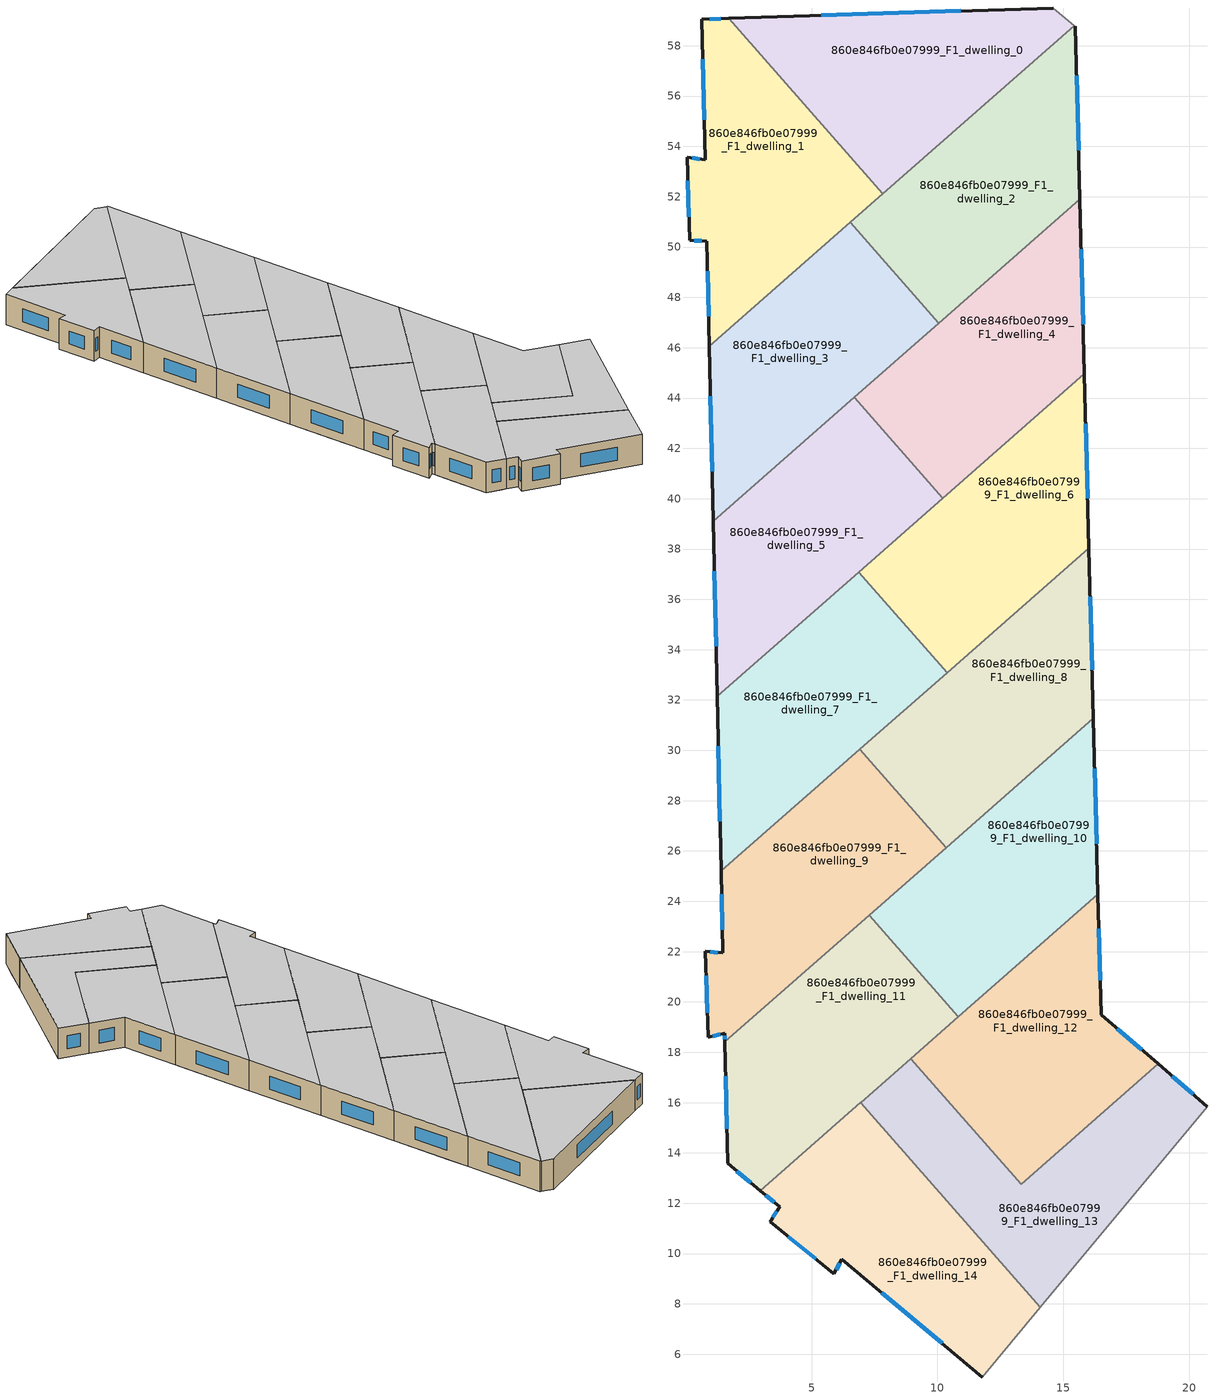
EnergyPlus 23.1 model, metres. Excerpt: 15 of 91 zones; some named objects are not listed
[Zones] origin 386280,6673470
860e846fb0e07999_F1_dwelling_0
 floor to 860e846fb0e07999_F0_dwelling_8 (EU_floor_Construction): 15.44,58.8 10.6,54.55 6.25,53.9 5.72,54.51 5.01,59.19 14.6,59.5 z3
 floor to 860e846fb0e07999_F0_dwelling_0 (EU_floor_Construction): 5.01,59.19 5.72,54.51 1.7,59.09 z3
 floor to 860e846fb0e07999_F0_dwelling_9 (EU_floor_Construction): 10.6,54.55 7.82,52.12 6.25,53.9 z3
 wall outside (EU_wall_Construction): 14.6,59.5 1.7,59.09 z3:6
 wall adiabatic (EU_wall_Construction): 15.44,58.8 14.6,59.5 z3:6
 wall to 860e846fb0e07999_F1_dwelling_1 (EU_wall_Construction): 1.7,59.09 7.82,52.12 z3:6
 wall to 860e846fb0e07999_F1_dwelling_2 (EU_wall_Construction): 7.82,52.12 15.44,58.8 z3:6
 window (EU_Window_Construction): 10.92,59.38 5.38,59.21 z3.86:5.14
 ceiling to 860e846fb0e07999_F2_dwelling_0 (EU_floor_Construction): 15.44,58.8 14.6,59.5 1.7,59.09 7.82,52.12 z6
860e846fb0e07999_F1_dwelling_1
 floor to 860e846fb0e07999_F0_dwelling_0 (EU_floor_Construction): 1.7,59.09 5.72,54.51 6.28,50.77 5.58,50.15 0.85,49.44 0.84,50.23 0.15,50.27 0.05,53.58 0.76,53.47 0.64,59.05 z3
 floor to 860e846fb0e07999_F0_dwelling_9 (EU_floor_Construction): 6.25,53.9 7.82,52.12 6.53,50.98 6.28,50.77 5.82,53.83 z3
 floor to 860e846fb0e07999_F0_dwelling_1 (EU_floor_Construction): 5.58,50.15 0.93,46.07 0.85,49.44 z3
 floor to 860e846fb0e07999_F0_dwelling_8 (EU_floor_Construction): 5.72,54.51 6.25,53.9 5.82,53.83 z3
 wall outside (EU_wall_Construction): 1.7,59.09 0.64,59.05 0.76,53.47 0.05,53.58 0.15,50.27 0.84,50.23 0.93,46.07 z3:6
 wall to 860e846fb0e07999_F1_dwelling_3 (EU_wall_Construction): 0.93,46.07 6.53,50.98 z3:6
 wall to 860e846fb0e07999_F1_dwelling_2 (EU_wall_Construction): 6.53,50.98 7.82,52.12 z3:6
 window (EU_Window_Construction): 0.67,57.46 0.73,55.06 / 1.39,59.08 0.94,59.06 / 0.86,49.04 0.9,47.26 / 0.34,50.26 0.64,50.24 / 0.08,52.63 0.12,51.21 / 0.56,53.5 0.25,53.54 z3.86:5.14
 ceiling to 860e846fb0e07999_F2_dwelling_1 (EU_floor_Construction): 7.82,52.12 1.7,59.09 0.64,59.05 0.76,53.47 0.05,53.58 0.15,50.27 0.84,50.23 0.93,46.07 z6
860e846fb0e07999_F1_dwelling_10
 floor to 860e846fb0e07999_F0_dwelling_13 (EU_floor_Construction): 16.19,31.27 16.36,24.66 10.36,23.76 10.04,25.87 z3
 floor to 860e846fb0e07999_F0_dwelling_14 (EU_floor_Construction): 16.36,24.66 16.37,24.28 10.99,19.55 10.36,23.76 z3
 floor to 860e846fb0e07999_F0_dwelling_5 (EU_floor_Construction): 10.34,23.89 10.99,19.55 10.83,19.41 7.3,23.44 z3
 floor to 860e846fb0e07999_F0_dwelling_4 (EU_floor_Construction): 10.04,25.87 10.34,23.89 7.3,23.44 7.28,23.45 z3
 wall outside (EU_wall_Construction): 16.38,24.28 16.19,31.27 z3:6
 wall to 860e846fb0e07999_F1_dwelling_11 (EU_wall_Construction): 7.28,23.45 10.83,19.41 z3:6
 wall to 860e846fb0e07999_F1_dwelling_12 (EU_wall_Construction): 10.83,19.41 16.38,24.28 z3:6
 wall to 860e846fb0e07999_F1_dwelling_8 (EU_wall_Construction): 16.19,31.27 10.34,26.14 z3:6
 wall to 860e846fb0e07999_F1_dwelling_9 (EU_wall_Construction): 10.34,26.14 7.28,23.45 z3:6
 window (EU_Window_Construction): 16.32,26.28 16.24,29.28 z3.86:5.14
 ceiling to 860e846fb0e07999_F2_dwelling_10 (EU_floor_Construction): 16.38,24.28 16.19,31.27 7.28,23.45 10.83,19.41 z6
860e846fb0e07999_F1_dwelling_11
 floor to 860e846fb0e07999_F0_dwelling_5 (EU_floor_Construction): 7.3,23.44 10.83,19.41 10.18,18.84 1.57,17.54 1.55,18.43 7.26,23.43 z3
 floor to 860e846fb0e07999_F0_dwelling_6 (EU_floor_Construction): 10.18,18.84 3.31,12.81 2.7,12.72 1.66,13.59 1.57,17.54 z3
 floor to 860e846fb0e07999_F0_dwelling_7 (EU_floor_Construction): 3.31,12.81 2.96,12.5 2.7,12.72 z3
 wall outside (EU_wall_Construction): 1.55,18.42 1.66,13.59 2.96,12.5 z3:6
 wall to 860e846fb0e07999_F1_dwelling_9 (EU_wall_Construction): 7.28,23.45 1.55,18.42 z3:6
 wall to 860e846fb0e07999_F1_dwelling_14 (EU_wall_Construction): 2.96,12.5 6.94,16 z3:6
 wall to 860e846fb0e07999_F1_dwelling_13 (EU_wall_Construction): 6.95,16 8.93,17.75 z3:6
 wall to 860e846fb0e07999_F1_dwelling_12 (EU_wall_Construction): 8.93,17.75 10.83,19.41 z3:6
 window (EU_Window_Construction): 2.03,13.28 2.59,12.81 / 1.59,17.04 1.63,14.97 z3.86:5.14
 ceiling to 860e846fb0e07999_F2_dwelling_11 (EU_floor_Construction): 10.83,19.41 7.28,23.45 1.55,18.42 1.66,13.59 2.96,12.5 z6
860e846fb0e07999_F1_dwelling_12
 floor to 860e846fb0e07999_F0_dwelling_14 (EU_floor_Construction): 16.37,24.28 16.5,19.49 18.77,17.53 17.98,16.84 11.54,15.87 10.99,19.55 z3
 floor to 860e846fb0e07999_F0_dwelling_15 (EU_floor_Construction): 17.98,16.84 13.32,12.75 11.74,14.55 11.08,18.98 11.54,15.87 z3
 floor to 860e846fb0e07999_F0_dwelling_5 (EU_floor_Construction): 10.99,19.55 11.08,18.98 10.18,18.84 z3
 floor to 860e846fb0e07999_F0_dwelling_6 (EU_floor_Construction): 11.08,18.98 11.74,14.55 8.93,17.75 10.18,18.84 z3
 wall outside (EU_wall_Construction): 18.77,17.54 16.5,19.49 16.38,24.28 z3:6
 wall to 860e846fb0e07999_F1_dwelling_13 (EU_wall_Construction): 8.93,17.75 13.32,12.75 18.77,17.54 z3:6
 window (EU_Window_Construction): 16.46,20.86 16.41,22.91 / 18.12,18.09 17.15,18.93 z3.86:5.14
 ceiling to 860e846fb0e07999_F2_dwelling_12 (EU_floor_Construction): 18.77,17.54 16.5,19.49 16.38,24.28 8.93,17.75 13.32,12.75 z6
860e846fb0e07999_F1_dwelling_13
 floor to 860e846fb0e07999_F0_dwelling_15 (EU_floor_Construction): 20.73,15.84 14.09,7.87 12.47,9.7 11.74,14.55 13.32,12.75 17.98,16.84 19.34,17.05 z3
 floor to 860e846fb0e07999_F0_dwelling_14 (EU_floor_Construction): 19.34,17.05 17.98,16.84 18.77,17.53 z3
 floor to 860e846fb0e07999_F0_dwelling_7 (EU_floor_Construction): 11.81,14.09 12.47,9.7 8.99,13.67 z3
 floor to 860e846fb0e07999_F0_dwelling_6 (EU_floor_Construction): 8.93,17.75 11.74,14.55 11.81,14.09 8.99,13.67 6.95,16 z3
 wall outside (EU_wall_Construction): 20.73,15.84 18.77,17.54 z3:6
 wall adiabatic (EU_wall_Construction): 14.09,7.87 20.73,15.84 z3:6
 wall to 860e846fb0e07999_F1_dwelling_14 (EU_wall_Construction): 6.95,16 14.09,7.87 z3:6
 window (EU_Window_Construction): 20.17,16.33 19.33,17.05 z3.86:5.14
 ceiling to 860e846fb0e07999_F2_dwelling_13 (EU_floor_Construction): 14.09,7.87 20.73,15.84 18.77,17.54 13.32,12.75 8.93,17.75 6.95,16 z6
860e846fb0e07999_F1_dwelling_14
 floor to 860e846fb0e07999_F0_dwelling_7 (EU_floor_Construction): 8.99,13.67 12.47,9.7 12.96,6.51 11.78,5.09 6.2,9.78 5.88,9.19 3.35,11.27 3.73,11.85 2.96,12.5 3.31,12.81 z3
 floor to 860e846fb0e07999_F0_dwelling_15 (EU_floor_Construction): 12.47,9.7 14.09,7.87 12.96,6.51 z3
 floor adiabatic (EU_floor_Construction): 6.95,16 8.99,13.67 3.31,12.81 z3
 wall outside (EU_wall_Construction): 2.96,12.5 3.73,11.85 3.35,11.27 5.88,9.19 6.2,9.78 11.78,5.09 z3:6
 wall adiabatic (EU_wall_Construction): 11.78,5.09 14.09,7.87 z3:6
 window (EU_Window_Construction): 3.62,11.69 3.46,11.43 / 3.18,12.32 3.51,12.04 / 7.79,8.44 10.18,6.43 / 5.97,9.36 6.11,9.61 / 4.07,10.67 5.15,9.79 z3.86:5.14
 ceiling to 860e846fb0e07999_F2_dwelling_14 (EU_floor_Construction): 11.78,5.09 14.09,7.87 6.95,16 2.96,12.5 3.73,11.85 3.35,11.27 5.88,9.19 6.2,9.78 z6
860e846fb0e07999_F1_dwelling_2
 floor to 860e846fb0e07999_F0_dwelling_9 (EU_floor_Construction): 15.57,55.3 15.66,51.89 13.3,49.83 8.21,49.06 6.53,50.98 10.6,54.55 z3
 floor to 860e846fb0e07999_F0_dwelling_8 (EU_floor_Construction): 15.48,58.77 15.57,55.3 10.6,54.55 15.44,58.8 z3
 floor to 860e846fb0e07999_F0_dwelling_10 (EU_floor_Construction): 13.3,49.83 10.05,46.97 8.21,49.06 z3
 wall outside (EU_wall_Construction): 15.66,51.89 15.48,58.77 z3:6
 wall to 860e846fb0e07999_F1_dwelling_3 (EU_wall_Construction): 6.53,50.98 10.05,46.97 z3:6
 wall adiabatic (EU_wall_Construction): 15.48,58.77 15.44,58.8 z3:6
 wall to 860e846fb0e07999_F1_dwelling_4 (EU_wall_Construction): 10.05,46.97 15.66,51.89 z3:6
 window (EU_Window_Construction): 15.6,53.86 15.53,56.81 z3.86:5.14
 ceiling to 860e846fb0e07999_F2_dwelling_2 (EU_floor_Construction): 15.66,51.89 15.48,58.77 15.44,58.8 6.53,50.98 10.05,46.97 z6
860e846fb0e07999_F1_dwelling_3
 floor to 860e846fb0e07999_F0_dwelling_1 (EU_floor_Construction): 6.36,50.27 7.23,44.49 4.25,41.88 1.04,41.4 0.93,46.07 5.58,50.15 z3
 floor to 860e846fb0e07999_F0_dwelling_0 (EU_floor_Construction): 6.28,50.77 6.36,50.27 5.58,50.15 z3
 floor to 860e846fb0e07999_F0_dwelling_2 (EU_floor_Construction): 4.25,41.88 1.09,39.1 1.04,41.4 z3
 floor to 860e846fb0e07999_F0_dwelling_9 (EU_floor_Construction): 6.53,50.98 8.21,49.06 6.58,48.81 6.28,50.77 z3
 floor to 860e846fb0e07999_F0_dwelling_10 (EU_floor_Construction): 8.21,49.06 10.05,46.97 7.23,44.49 6.58,48.81 z3
 wall outside (EU_wall_Construction): 0.93,46.07 1.09,39.1 z3:6
 wall to 860e846fb0e07999_F1_dwelling_5 (EU_wall_Construction): 1.09,39.1 6.7,44.03 z3:6
 wall to 860e846fb0e07999_F1_dwelling_4 (EU_wall_Construction): 6.7,44.03 10.05,46.97 z3:6
 window (EU_Window_Construction): 0.97,44.08 1.04,41.09 z3.86:5.14
 ceiling to 860e846fb0e07999_F2_dwelling_3 (EU_floor_Construction): 10.05,46.97 6.53,50.98 0.93,46.07 1.09,39.1 z6
860e846fb0e07999_F1_dwelling_4
 floor to 860e846fb0e07999_F0_dwelling_10 (EU_floor_Construction): 15.7,50.19 15.84,44.96 15.47,44.64 7.39,43.42 7.23,44.49 13.3,49.83 z3
 floor to 860e846fb0e07999_F0_dwelling_9 (EU_floor_Construction): 15.66,51.89 15.7,50.19 13.3,49.83 z3
 floor to 860e846fb0e07999_F0_dwelling_11 (EU_floor_Construction): 15.47,44.64 10.21,40.02 7.42,43.2 7.39,43.42 z3
 floor adiabatic (EU_floor_Construction): 7.23,44.49 7.42,43.2 6.7,44.03 z3
 wall outside (EU_wall_Construction): 15.84,44.96 15.66,51.89 z3:6
 wall to 860e846fb0e07999_F1_dwelling_5 (EU_wall_Construction): 6.7,44.03 10.21,40.02 z3:6
 wall to 860e846fb0e07999_F1_dwelling_6 (EU_wall_Construction): 10.21,40.02 15.84,44.96 z3:6
 window (EU_Window_Construction): 15.79,46.94 15.71,49.91 z3.86:5.14
 ceiling to 860e846fb0e07999_F2_dwelling_4 (EU_floor_Construction): 15.84,44.96 15.66,51.89 6.7,44.03 10.21,40.02 z6
860e846fb0e07999_F1_dwelling_5
 floor to 860e846fb0e07999_F0_dwelling_2 (EU_floor_Construction): 7.55,42.38 8.17,38.23 4.41,34.93 1.19,34.44 1.09,39.1 4.25,41.88 z3
 floor to 860e846fb0e07999_F0_dwelling_11 (EU_floor_Construction): 7.42,43.2 10.21,40.02 8.17,38.23 z3
 floor to 860e846fb0e07999_F0_dwelling_3 (EU_floor_Construction): 4.41,34.93 1.24,32.15 1.19,34.44 z3
 floor adiabatic (EU_floor_Construction): 7.42,43.2 7.55,42.38 4.25,41.88 6.7,44.03 z3
 wall outside (EU_wall_Construction): 1.09,39.1 1.24,32.15 z3:6
 wall to 860e846fb0e07999_F1_dwelling_7 (EU_wall_Construction): 1.24,32.15 6.87,37.09 z3:6
 wall to 860e846fb0e07999_F1_dwelling_6 (EU_wall_Construction): 6.87,37.09 10.21,40.02 z3:6
 window (EU_Window_Construction): 1.13,37.12 1.2,34.14 z3.86:5.14
 ceiling to 860e846fb0e07999_F2_dwelling_5 (EU_floor_Construction): 10.21,40.02 6.7,44.03 1.09,39.1 1.24,32.15 z6
860e846fb0e07999_F1_dwelling_6
 floor to 860e846fb0e07999_F0_dwelling_11 (EU_floor_Construction): 15.84,44.69 16,38.72 8.27,37.56 8.17,38.23 15.47,44.64 z3
 floor to 860e846fb0e07999_F0_dwelling_10 (EU_floor_Construction): 15.84,44.96 15.84,44.69 15.47,44.64 z3
 floor to 860e846fb0e07999_F0_dwelling_12 (EU_floor_Construction): 16,38.72 16.02,38.03 10.38,33.09 8.65,35.06 8.27,37.56 z3
 floor to 860e846fb0e07999_F0_dwelling_2 (EU_floor_Construction): 8.17,38.23 8.58,35.55 8.26,35.51 6.87,37.09 z3
 floor to 860e846fb0e07999_F0_dwelling_3 (EU_floor_Construction): 8.58,35.55 8.65,35.06 8.26,35.51 z3
 wall outside (EU_wall_Construction): 16.02,38.04 15.84,44.96 z3:6
 wall to 860e846fb0e07999_F1_dwelling_7 (EU_wall_Construction): 6.87,37.09 10.38,33.09 z3:6
 wall to 860e846fb0e07999_F1_dwelling_8 (EU_wall_Construction): 10.38,33.09 16.02,38.04 z3:6
 window (EU_Window_Construction): 15.97,40.01 15.89,42.98 z3.86:5.14
 ceiling to 860e846fb0e07999_F2_dwelling_6 (EU_floor_Construction): 16.02,38.04 15.84,44.96 6.87,37.09 10.38,33.09 z6
860e846fb0e07999_F1_dwelling_7
 floor to 860e846fb0e07999_F0_dwelling_3 (EU_floor_Construction): 8.65,35.06 9.12,31.98 5.57,28.87 1.33,28.23 1.24,32.15 4.41,34.93 8.26,35.51 z3
 floor to 860e846fb0e07999_F0_dwelling_2 (EU_floor_Construction): 6.87,37.09 8.26,35.51 4.41,34.93 z3
 floor to 860e846fb0e07999_F0_dwelling_4 (EU_floor_Construction): 5.57,28.87 1.4,25.21 1.33,28.23 z3
 floor to 860e846fb0e07999_F0_dwelling_12 (EU_floor_Construction): 8.65,35.06 10.38,33.09 9.12,31.98 z3
 wall outside (EU_wall_Construction): 1.24,32.15 1.4,25.21 z3:6
 wall to 860e846fb0e07999_F1_dwelling_9 (EU_wall_Construction): 1.4,25.21 6.91,30.04 z3:6
 wall to 860e846fb0e07999_F1_dwelling_8 (EU_wall_Construction): 6.91,30.05 10.38,33.09 z3:6
 window (EU_Window_Construction): 1.29,30.16 1.36,27.19 z3.86:5.14
 ceiling to 860e846fb0e07999_F2_dwelling_7 (EU_floor_Construction): 10.38,33.09 6.87,37.09 1.24,32.15 1.4,25.21 z6
860e846fb0e07999_F1_dwelling_8
 floor to 860e846fb0e07999_F0_dwelling_12 (EU_floor_Construction): 16.02,38.03 16.17,32.13 9.25,31.09 9.12,31.98 z3
 floor to 860e846fb0e07999_F0_dwelling_13 (EU_floor_Construction): 16.17,32.13 16.19,31.27 10.34,26.14 9.92,26.61 9.25,31.09 z3
 floor to 860e846fb0e07999_F0_dwelling_3 (EU_floor_Construction): 9.12,31.98 9.49,29.46 7.67,29.18 6.91,30.04 z3
 floor to 860e846fb0e07999_F0_dwelling_4 (EU_floor_Construction): 9.49,29.46 9.92,26.61 7.67,29.18 z3
 wall outside (EU_wall_Construction): 16.19,31.27 16.02,38.04 z3:6
 wall to 860e846fb0e07999_F1_dwelling_9 (EU_wall_Construction): 6.91,30.04 10.34,26.14 z3:6
 window (EU_Window_Construction): 16.14,33.21 16.07,36.1 z3.86:5.14
 ceiling to 860e846fb0e07999_F2_dwelling_8 (EU_floor_Construction): 16.19,31.27 16.02,38.04 6.91,30.04 10.34,26.14 z6
860e846fb0e07999_F1_dwelling_9
 floor to 860e846fb0e07999_F0_dwelling_4 (EU_floor_Construction): 7.67,29.18 9.92,26.61 10.04,25.87 7.26,23.43 1.46,22.56 1.4,25.21 5.57,28.87 z3
 floor to 860e846fb0e07999_F0_dwelling_5 (EU_floor_Construction): 7.26,23.43 1.55,18.43 1.55,18.76 0.89,18.6 0.77,22.01 1.47,21.95 1.46,22.56 z3
 floor to 860e846fb0e07999_F0_dwelling_3 (EU_floor_Construction): 6.91,30.04 7.67,29.18 5.57,28.87 z3
 floor to 860e846fb0e07999_F0_dwelling_13 (EU_floor_Construction): 9.92,26.61 10.34,26.14 10.04,25.87 z3
 wall outside (EU_wall_Construction): 1.4,25.21 1.47,21.95 0.77,22.01 0.89,18.6 1.55,18.76 1.55,18.42 z3:6
 window (EU_Window_Construction): 0.8,21.03 0.85,19.57 / 1.27,21.96 0.97,21.99 / 1.42,24.27 1.45,22.88 / 1.55,18.66 1.55,18.52 / 1.08,18.64 1.36,18.71 z3.86:5.14
 ceiling to 860e846fb0e07999_F2_dwelling_9 (EU_floor_Construction): 10.34,26.14 6.91,30.04 1.4,25.21 1.47,21.95 0.77,22.01 0.89,18.6 1.55,18.76 1.55,18.42 z6
[Building]
EU S2 Campaign: North Axis=0; Terrain=City; Solar Distribution=FullExterior
[Site:Location]
Helsinki-Vantaa.AP: Latitude=60.317; Longitude=24.963; Time Zone=2; Elevation=54.6
[SizingPeriod:WeatherFileDays]
AnnualSizingPeriod: Begin Month=1; Begin Day of Month=1; End Month=12; End Day of Month=31; Day of Week for Start Day=Monday; Use Weather File Daylight Saving Period=No; Use Weather File Rain and Snow Indicators=No
[MATERIAL]
EU_InternalMass_Material: Roughness=MediumRough; Thickness=0.1; Conductivity=1; Density=1800; Specific Heat=900; Thermal Absorptance=0.9; Solar Absorptance=0.7; Visible Absorptance=0.7
[MATERIAL:NOMASS] Roughness=MediumRough; Thermal Absorptance=0.9; Solar Absorptance=0.7; Visible Absorptance=0.7
Name | Thermal Resistance
EU_wall_NoMass | 1.10183
EU_floor_NoMass | 1.70606
[WINDOWMATERIAL:SIMPLEGLAZINGSYSTEM]
EU_Window_SimpleGlazing: UFactor=3.11035; Solar Heat Gain Coefficient=0.8; Visible Transmittance=0.8
[CONSTRUCTION]
EU_wall_Construction: EU_wall_NoMass
EU_floor_Construction: EU_floor_NoMass
EU_Window_Construction: EU_Window_SimpleGlazing
EU_InternalMass_Construction: EU_InternalMass_Material
[ZONE] Type=1; Multiplier=1; Ceiling Height=autocalculate; Floor Area=autocalculate; Part of Total Floor Area=Yes
Name | Volume
860e846fb0e07999_F1_dwelling_0; 860e846fb0e07999_F1_dwelling_5 | 155.125
860e846fb0e07999_F1_dwelling_1 | 155.141
860e846fb0e07999_F1_dwelling_10 | 155.099
860e846fb0e07999_F1_dwelling_11 | 155.11
860e846fb0e07999_F1_dwelling_12 | 155.131
860e846fb0e07999_F1_dwelling_13; 860e846fb0e07999_F1_dwelling_4 | 155.123
860e846fb0e07999_F1_dwelling_14 | 155.108
860e846fb0e07999_F1_dwelling_2 | 155.105
860e846fb0e07999_F1_dwelling_3 | 155.104
860e846fb0e07999_F1_dwelling_6; 860e846fb0e07999_F1_dwelling_9 | 155.113
860e846fb0e07999_F1_dwelling_7 | 155.116
860e846fb0e07999_F1_dwelling_8 | 155.127
[INTERNALMASS] Construction=EU_InternalMass_Construction
Name | Zone or ZoneList | Surface Area
860e846fb0e07999_F1_dwelling_0_EU_InternalMass | 860e846fb0e07999_F1_dwelling_0 | 51.7068
860e846fb0e07999_F1_dwelling_1_EU_InternalMass | 860e846fb0e07999_F1_dwelling_1 | 51.7133
860e846fb0e07999_F1_dwelling_2_EU_InternalMass | 860e846fb0e07999_F1_dwelling_2 | 51.7028
860e846fb0e07999_F1_dwelling_3_EU_InternalMass | 860e846fb0e07999_F1_dwelling_3 | 51.7034
860e846fb0e07999_F1_dwelling_4_EU_InternalMass | 860e846fb0e07999_F1_dwelling_4 | 51.7092
860e846fb0e07999_F1_dwelling_5_EU_InternalMass | 860e846fb0e07999_F1_dwelling_5 | 51.7101
860e846fb0e07999_F1_dwelling_6_EU_InternalMass | 860e846fb0e07999_F1_dwelling_6 | 51.7039
860e846fb0e07999_F1_dwelling_7_EU_InternalMass | 860e846fb0e07999_F1_dwelling_7 | 51.707
860e846fb0e07999_F1_dwelling_8_EU_InternalMass | 860e846fb0e07999_F1_dwelling_8 | 51.7076
860e846fb0e07999_F1_dwelling_9_EU_InternalMass | 860e846fb0e07999_F1_dwelling_9 | 51.7042
860e846fb0e07999_F1_dwelling_10_EU_InternalMass | 860e846fb0e07999_F1_dwelling_10 | 51.7002
860e846fb0e07999_F1_dwelling_11_EU_InternalMass | 860e846fb0e07999_F1_dwelling_11 | 51.7037
860e846fb0e07999_F1_dwelling_12_EU_InternalMass | 860e846fb0e07999_F1_dwelling_12 | 51.7111
860e846fb0e07999_F1_dwelling_13_EU_InternalMass | 860e846fb0e07999_F1_dwelling_13 | 51.7077
860e846fb0e07999_F1_dwelling_14_EU_InternalMass | 860e846fb0e07999_F1_dwelling_14 | 51.6992
[OTHEREQUIPMENT] Fuel Type=Electricity; Design Level Calculation Method=Watts/Area; Power per Zone Floor Area=1; Fraction Latent=0; Fraction Radiant=0; Fraction Lost=0; Carbon Dioxide Generation Rate=0; EndUse Subcategory=EU_Step8_InternalGains
Name | Zone or ZoneList or Space or SpaceList | Schedule
EU_Step8_InternalGain_860e846fb0e07999_F1_dwelling_0_f000 | 860e846fb0e07999_F1_dwelling_0 | EU_Step8_GainSchedule_860e846fb0e07999_F1_dwelling_0_f000
EU_Step8_InternalGain_860e846fb0e07999_F1_dwelling_1_f000 | 860e846fb0e07999_F1_dwelling_1 | EU_Step8_GainSchedule_860e846fb0e07999_F1_dwelling_1_f000
EU_Step8_InternalGain_860e846fb0e07999_F1_dwelling_2_f000 | 860e846fb0e07999_F1_dwelling_2 | EU_Step8_GainSchedule_860e846fb0e07999_F1_dwelling_2_f000
EU_Step8_InternalGain_860e846fb0e07999_F1_dwelling_3_f000 | 860e846fb0e07999_F1_dwelling_3 | EU_Step8_GainSchedule_860e846fb0e07999_F1_dwelling_3_f000
EU_Step8_InternalGain_860e846fb0e07999_F1_dwelling_4_f000 | 860e846fb0e07999_F1_dwelling_4 | EU_Step8_GainSchedule_860e846fb0e07999_F1_dwelling_4_f000
EU_Step8_InternalGain_860e846fb0e07999_F1_dwelling_5_f000 | 860e846fb0e07999_F1_dwelling_5 | EU_Step8_GainSchedule_860e846fb0e07999_F1_dwelling_5_f000
EU_Step8_InternalGain_860e846fb0e07999_F1_dwelling_6_f000 | 860e846fb0e07999_F1_dwelling_6 | EU_Step8_GainSchedule_860e846fb0e07999_F1_dwelling_6_f000
EU_Step8_InternalGain_860e846fb0e07999_F1_dwelling_7_f000 | 860e846fb0e07999_F1_dwelling_7 | EU_Step8_GainSchedule_860e846fb0e07999_F1_dwelling_7_f000
EU_Step8_InternalGain_860e846fb0e07999_F1_dwelling_8_f000 | 860e846fb0e07999_F1_dwelling_8 | EU_Step8_GainSchedule_860e846fb0e07999_F1_dwelling_8_f000
EU_Step8_InternalGain_860e846fb0e07999_F1_dwelling_9_f000 | 860e846fb0e07999_F1_dwelling_9 | EU_Step8_GainSchedule_860e846fb0e07999_F1_dwelling_9_f000
EU_Step8_InternalGain_860e846fb0e07999_F1_dwelling_10_f000 | 860e846fb0e07999_F1_dwelling_10 | EU_Step8_GainSchedule_860e846fb0e07999_F1_dwelling_10_f000
EU_Step8_InternalGain_860e846fb0e07999_F1_dwelling_11_f000 | 860e846fb0e07999_F1_dwelling_11 | EU_Step8_GainSchedule_860e846fb0e07999_F1_dwelling_11_f000
EU_Step8_InternalGain_860e846fb0e07999_F1_dwelling_12_f000 | 860e846fb0e07999_F1_dwelling_12 | EU_Step8_GainSchedule_860e846fb0e07999_F1_dwelling_12_f000
EU_Step8_InternalGain_860e846fb0e07999_F1_dwelling_13_f000 | 860e846fb0e07999_F1_dwelling_13 | EU_Step8_GainSchedule_860e846fb0e07999_F1_dwelling_13_f000
EU_Step8_InternalGain_860e846fb0e07999_F1_dwelling_14_f000 | 860e846fb0e07999_F1_dwelling_14 | EU_Step8_GainSchedule_860e846fb0e07999_F1_dwelling_14_f000
[ZONEVENTILATION:DESIGNFLOWRATE] Schedule=EU_AlwaysOn; Design Flow Rate Calculation Method=AirChanges/Hour; Air Changes per Hour=0.756316; Ventilation Type=Natural; Fan Pressure Rise=0; Fan Total Efficiency=1; Constant Term Coefficient=1; Temperature Term Coefficient=0; Velocity Term Coefficient=0; Velocity Squared Term Coefficient=0; Minimum Indoor Temperature=-100; Maximum Indoor Temperature=100; Delta Temperature=-100; Minimum Outdoor Temperature=-100; Maximum Outdoor Temperature=100; Maximum Wind Speed=40
Name | Zone or ZoneList or Space or SpaceList
EU_ConstantAir_860e846fb0e07999_F1_dwelling_0 | 860e846fb0e07999_F1_dwelling_0
EU_ConstantAir_860e846fb0e07999_F1_dwelling_1 | 860e846fb0e07999_F1_dwelling_1
EU_ConstantAir_860e846fb0e07999_F1_dwelling_2 | 860e846fb0e07999_F1_dwelling_2
EU_ConstantAir_860e846fb0e07999_F1_dwelling_3 | 860e846fb0e07999_F1_dwelling_3
EU_ConstantAir_860e846fb0e07999_F1_dwelling_4 | 860e846fb0e07999_F1_dwelling_4
EU_ConstantAir_860e846fb0e07999_F1_dwelling_5 | 860e846fb0e07999_F1_dwelling_5
EU_ConstantAir_860e846fb0e07999_F1_dwelling_6 | 860e846fb0e07999_F1_dwelling_6
EU_ConstantAir_860e846fb0e07999_F1_dwelling_7 | 860e846fb0e07999_F1_dwelling_7
EU_ConstantAir_860e846fb0e07999_F1_dwelling_8 | 860e846fb0e07999_F1_dwelling_8
EU_ConstantAir_860e846fb0e07999_F1_dwelling_9 | 860e846fb0e07999_F1_dwelling_9
EU_ConstantAir_860e846fb0e07999_F1_dwelling_10 | 860e846fb0e07999_F1_dwelling_10
EU_ConstantAir_860e846fb0e07999_F1_dwelling_11 | 860e846fb0e07999_F1_dwelling_11
EU_ConstantAir_860e846fb0e07999_F1_dwelling_12 | 860e846fb0e07999_F1_dwelling_12
EU_ConstantAir_860e846fb0e07999_F1_dwelling_13 | 860e846fb0e07999_F1_dwelling_13
EU_ConstantAir_860e846fb0e07999_F1_dwelling_14 | 860e846fb0e07999_F1_dwelling_14
[HVACTEMPLATE:ZONE:IDEALLOADSAIRSYSTEM] System Availability Schedule=EU_AlwaysOn; Maximum Heating Supply Air Temperature=50; Minimum Cooling Supply Air Temperature=13; Maximum Heating Supply Air Humidity Ratio=0.0156; Minimum Cooling Supply Air Humidity Ratio=0.0077; Heating Limit=NoLimit; Cooling Limit=NoLimit; Heating Availability Schedule=EU_AlwaysOn; Cooling Availability Schedule=EU_CoolingOff; Dehumidification Control Type=ConstantSensibleHeatRatio; Cooling Sensible Heat Ratio=0.7; Dehumidification Setpoint=60; Humidification Control Type=None; Humidification Setpoint=30; Outdoor Air Method=None; Outdoor Air Flow Rate per Person=0.00944; Outdoor Air Flow Rate per Zone Floor Area=0; Outdoor Air Flow Rate per Zone=0; Demand Controlled Ventilation Type=None; Outdoor Air Economizer Type=NoEconomizer; Heat Recovery Type=None; Sensible Heat Recovery Effectiveness=0.7; Latent Heat Recovery Effectiveness=0.65
Name | Template Thermostat
860e846fb0e07999_F1_dwelling_0 | EU_HeatOnly_860e846fb0e07999_F1_dwelling_0
860e846fb0e07999_F1_dwelling_1 | EU_HeatOnly_860e846fb0e07999_F1_dwelling_1
860e846fb0e07999_F1_dwelling_2 | EU_HeatOnly_860e846fb0e07999_F1_dwelling_2
860e846fb0e07999_F1_dwelling_3 | EU_HeatOnly_860e846fb0e07999_F1_dwelling_3
860e846fb0e07999_F1_dwelling_4 | EU_HeatOnly_860e846fb0e07999_F1_dwelling_4
860e846fb0e07999_F1_dwelling_5 | EU_HeatOnly_860e846fb0e07999_F1_dwelling_5
860e846fb0e07999_F1_dwelling_6 | EU_HeatOnly_860e846fb0e07999_F1_dwelling_6
860e846fb0e07999_F1_dwelling_7 | EU_HeatOnly_860e846fb0e07999_F1_dwelling_7
860e846fb0e07999_F1_dwelling_8 | EU_HeatOnly_860e846fb0e07999_F1_dwelling_8
860e846fb0e07999_F1_dwelling_9 | EU_HeatOnly_860e846fb0e07999_F1_dwelling_9
860e846fb0e07999_F1_dwelling_10 | EU_HeatOnly_860e846fb0e07999_F1_dwelling_10
860e846fb0e07999_F1_dwelling_11 | EU_HeatOnly_860e846fb0e07999_F1_dwelling_11
860e846fb0e07999_F1_dwelling_12 | EU_HeatOnly_860e846fb0e07999_F1_dwelling_12
860e846fb0e07999_F1_dwelling_13 | EU_HeatOnly_860e846fb0e07999_F1_dwelling_13
860e846fb0e07999_F1_dwelling_14 | EU_HeatOnly_860e846fb0e07999_F1_dwelling_14
[SIZING:ZONE] Zone Cooling Design Supply Air Temperature Input Method=SupplyAirTemperature; Zone Cooling Design Supply Air Temperature=13; Zone Heating Design Supply Air Temperature Input Method=SupplyAirTemperature; Zone Heating Design Supply Air Temperature=50; Zone Cooling Design Supply Air Humidity Ratio=0.008; Zone Heating Design Supply Air Humidity Ratio=0.008; Cooling Design Air Flow Method=DesignDay; Cooling Design Air Flow Rate=0; Cooling Minimum Air Flow per Zone Floor Area=0.000762; Cooling Minimum Air Flow=0; Cooling Minimum Air Flow Fraction=0.2; Heating Design Air Flow Method=DesignDay; Heating Design Air Flow Rate=0; Heating Maximum Air Flow per Zone Floor Area=0.002032; Heating Maximum Air Flow=0.141576; Heating Maximum Air Flow Fraction=0.3; Account for Dedicated Outdoor Air System=No; Dedicated Outdoor Air System Control Strategy=NeutralSupplyAir; Dedicated Outdoor Air Low Setpoint Temperature for Design=autosize; Dedicated Outdoor Air High Setpoint Temperature for Design=autosize; Zone Load Sizing Method=Sensible Load Only No Latent Load; Zone Latent Cooling Design Supply Air Humidity Ratio Input Method=HumidityRatioDifference; Zone Cooling Design Supply Air Humidity Ratio Difference=0.005; Zone Latent Heating Design Supply Air Humidity Ratio Input Method=HumidityRatioDifference; Zone Humidification Design Supply Air Humidity Ratio Difference=0.005
860e846fb0e07999_F1_dwelling_0; 860e846fb0e07999_F1_dwelling_1; 860e846fb0e07999_F1_dwelling_2; 860e846fb0e07999_F1_dwelling_3; 860e846fb0e07999_F1_dwelling_4; 860e846fb0e07999_F1_dwelling_5; 860e846fb0e07999_F1_dwelling_6; 860e846fb0e07999_F1_dwelling_7; 860e846fb0e07999_F1_dwelling_8; 860e846fb0e07999_F1_dwelling_9; 860e846fb0e07999_F1_dwelling_10; 860e846fb0e07999_F1_dwelling_11; 860e846fb0e07999_F1_dwelling_12; 860e846fb0e07999_F1_dwelling_13; 860e846fb0e07999_F1_dwelling_14
[SCHEDULE:CONSTANT]
Name | Hourly Value
EU_AlwaysOn | 1
EU_CoolingOff | 0
[SCHEDULE:FILE] Column Number=1; Rows to Skip at Top=0; Number of Hours of Data=8760; Column Separator=Comma; Interpolate to Timestep=No; Minutes per Item=60; Adjust Schedule for Daylight Savings=Yes
Name | File
EU_Step8_GainSchedule_860e846fb0e07999_F1_dwelling_0_f000 | ../../schedules/860e846fb0e07999/860e846fb0e07999_F1_dwelling_0_f000_gain.csv
EU_Step8_GainSchedule_860e846fb0e07999_F1_dwelling_1_f000 | ../../schedules/860e846fb0e07999/860e846fb0e07999_F1_dwelling_1_f000_gain.csv
EU_Step8_GainSchedule_860e846fb0e07999_F1_dwelling_2_f000 | ../../schedules/860e846fb0e07999/860e846fb0e07999_F1_dwelling_2_f000_gain.csv
EU_Step8_GainSchedule_860e846fb0e07999_F1_dwelling_3_f000 | ../../schedules/860e846fb0e07999/860e846fb0e07999_F1_dwelling_3_f000_gain.csv
EU_Step8_GainSchedule_860e846fb0e07999_F1_dwelling_4_f000 | ../../schedules/860e846fb0e07999/860e846fb0e07999_F1_dwelling_4_f000_gain.csv
EU_Step8_GainSchedule_860e846fb0e07999_F1_dwelling_5_f000 | ../../schedules/860e846fb0e07999/860e846fb0e07999_F1_dwelling_5_f000_gain.csv
EU_Step8_GainSchedule_860e846fb0e07999_F1_dwelling_6_f000 | ../../schedules/860e846fb0e07999/860e846fb0e07999_F1_dwelling_6_f000_gain.csv
EU_Step8_GainSchedule_860e846fb0e07999_F1_dwelling_7_f000 | ../../schedules/860e846fb0e07999/860e846fb0e07999_F1_dwelling_7_f000_gain.csv
EU_Step8_GainSchedule_860e846fb0e07999_F1_dwelling_8_f000 | ../../schedules/860e846fb0e07999/860e846fb0e07999_F1_dwelling_8_f000_gain.csv
EU_Step8_GainSchedule_860e846fb0e07999_F1_dwelling_9_f000 | ../../schedules/860e846fb0e07999/860e846fb0e07999_F1_dwelling_9_f000_gain.csv
EU_Step8_GainSchedule_860e846fb0e07999_F1_dwelling_10_f000 | ../../schedules/860e846fb0e07999/860e846fb0e07999_F1_dwelling_10_f000_gain.csv
EU_Step8_GainSchedule_860e846fb0e07999_F1_dwelling_11_f000 | ../../schedules/860e846fb0e07999/860e846fb0e07999_F1_dwelling_11_f000_gain.csv
EU_Step8_GainSchedule_860e846fb0e07999_F1_dwelling_12_f000 | ../../schedules/860e846fb0e07999/860e846fb0e07999_F1_dwelling_12_f000_gain.csv
EU_Step8_GainSchedule_860e846fb0e07999_F1_dwelling_13_f000 | ../../schedules/860e846fb0e07999/860e846fb0e07999_F1_dwelling_13_f000_gain.csv
EU_Step8_GainSchedule_860e846fb0e07999_F1_dwelling_14_f000 | ../../schedules/860e846fb0e07999/860e846fb0e07999_F1_dwelling_14_f000_gain.csv
